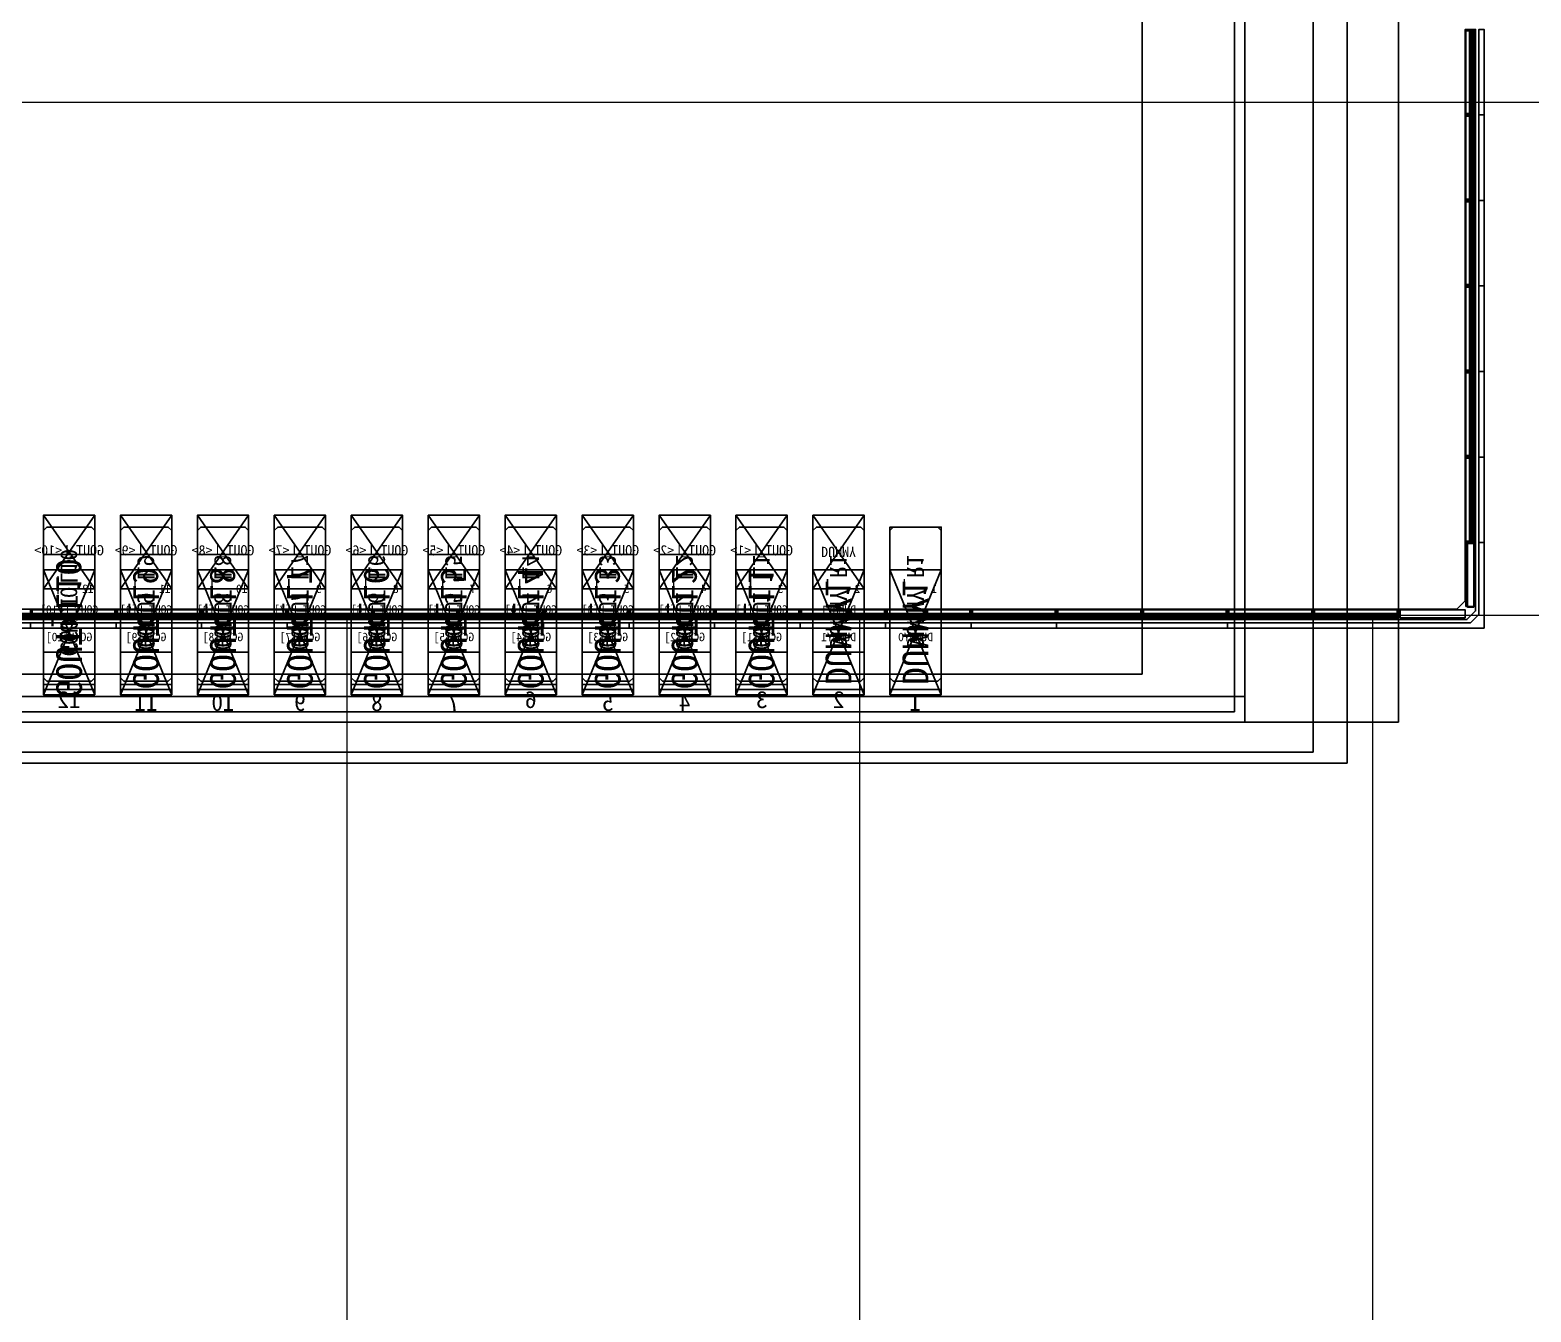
# Model space of a CAD drawing. Header units: millimetres. Extents: x 427 to 2444, y 137 to 817.
# Drawn here: x 1615.721 to 1616.599, y 288.063 to 288.813 of the extents above; entities that cross this region are included whole.
import ezdxf
from ezdxf.enums import TextEntityAlignment as Align

# ---------------------------------------------------------------- set-up
doc = ezdxf.new("R2010")
doc.units = ezdxf.units.MM
for name, color, linetype in [('L0', 211, 'Continuous'), ('L102', 91, 'Continuous'), ('L114', 213, 'Continuous'), ('L240', 60, 'Continuous'), ('L241', 200, 'Continuous'), ('L242', 51, 'Continuous'), ('L245', 53, 'Continuous'), ('L246', 93, 'Continuous'), ('L59', 140, 'Continuous'), ('L63', 4, 'Continuous'), ('L98', 150, 'Continuous'), ('TX Ag', 11, 'Continuous')]:
    doc.layers.add(name, color=color, linetype=linetype)
doc.styles.add('txt', font='simhei.ttf')

# ---------------------------------------------------------------- blocks, each defined once
blk = doc.blocks.new('HX8394_F_PAD')
at = {"layer": 'L0'}
blk.add_lwpolyline([(-13.86, -0.4025), (-13.86, 0.4025), (13.86, 0.4025), (13.86, -0.4025), (-13.86, -0.4025)], close=True, dxfattribs=at)
at = {"layer": 'L241'}
blk.add_lwpolyline([(-13.9, -0.435), (-13.9, 0.435), (13.9, 0.435), (13.9, -0.435), (-13.9, -0.435)], close=True, dxfattribs=at)
at = {"layer": 'L242'}
for points in [[(-13.6805, -0.3935), (-13.6825, -0.3915), (-13.6825, -0.3055), (-13.6805, -0.3035), (-13.6545, -0.3035), (-13.6525, -0.3055), (-13.6525, -0.3915), (-13.6545, -0.3935), (-13.6805, -0.3935)], [(-13.6355, -0.3935), (-13.6375, -0.3915), (-13.6375, -0.3055), (-13.6355, -0.3035), (-13.6095, -0.3035), (-13.6075, -0.3055), (-13.6075, -0.3915), (-13.6095, -0.3935), (-13.6355, -0.3935)], [(-13.5905, -0.3935), (-13.5925, -0.3915), (-13.5925, -0.3055), (-13.5905, -0.3035), (-13.5645, -0.3035), (-13.5625, -0.3055), (-13.5625, -0.3915), (-13.5645, -0.3935), (-13.5905, -0.3935)], [(-13.5455, -0.3935), (-13.5475, -0.3915), (-13.5475, -0.3055), (-13.5455, -0.3035), (-13.5195, -0.3035), (-13.5175, -0.3055), (-13.5175, -0.3915), (-13.5195, -0.3935), (-13.5455, -0.3935)], [(-13.5005, -0.3935), (-13.5025, -0.3915), (-13.5025, -0.3055), (-13.5005, -0.3035), (-13.4745, -0.3035), (-13.4725, -0.3055), (-13.4725, -0.3915), (-13.4745, -0.3935), (-13.5005, -0.3935)], [(-13.4555, -0.3935), (-13.4575, -0.3915), (-13.4575, -0.3055), (-13.4555, -0.3035), (-13.4295, -0.3035), (-13.4275, -0.3055), (-13.4275, -0.3915), (-13.4295, -0.3935), (-13.4555, -0.3935)], [(-13.4105, -0.3935), (-13.4125, -0.3915), (-13.4125, -0.3055), (-13.4105, -0.3035), (-13.3845, -0.3035), (-13.3825, -0.3055), (-13.3825, -0.3915), (-13.3845, -0.3935), (-13.4105, -0.3935)], [(-13.3655, -0.3935), (-13.3675, -0.3915), (-13.3675, -0.3055), (-13.3655, -0.3035), (-13.3395, -0.3035), (-13.3375, -0.3055), (-13.3375, -0.3915), (-13.3395, -0.3935), (-13.3655, -0.3935)], [(-13.3205, -0.3935), (-13.3225, -0.3915), (-13.3225, -0.3055), (-13.3205, -0.3035), (-13.2945, -0.3035), (-13.2925, -0.3055), (-13.2925, -0.3915), (-13.2945, -0.3935), (-13.3205, -0.3935)], [(-13.2755, -0.3935), (-13.2775, -0.3915), (-13.2775, -0.3055), (-13.2755, -0.3035), (-13.2495, -0.3035), (-13.2475, -0.3055), (-13.2475, -0.3915), (-13.2495, -0.3935), (-13.2755, -0.3935)], [(-13.2305, -0.3935), (-13.2325, -0.3915), (-13.2325, -0.3055), (-13.2305, -0.3035), (-13.2045, -0.3035), (-13.2025, -0.3055), (-13.2025, -0.3915), (-13.2045, -0.3935), (-13.2305, -0.3935)], [(-13.1855, -0.3935), (-13.1875, -0.3915), (-13.1875, -0.3055), (-13.1855, -0.3035), (-13.1595, -0.3035), (-13.1575, -0.3055), (-13.1575, -0.3915), (-13.1595, -0.3935), (-13.1855, -0.3935)]]:
    blk.add_lwpolyline(points, close=True, dxfattribs=at)
at = {"layer": 'L240', "style": 'txt'}
for s, p in [('DUMMY_R1', (-13.6675, -0.346834)), ('DUMMY_R1', (-13.6225, -0.346834)), ('CGOUT_L1', (-13.5775, -0.346834)), ('CGOUT_L2', (-13.5325, -0.346834)), ('CGOUT_L3', (-13.4875, -0.346834)), ('CGOUT_L4', (-13.4425, -0.346834)), ('CGOUT_L5', (-13.3975, -0.346834)), ('CGOUT_L6', (-13.3525, -0.346834)), ('CGOUT_L7', (-13.3075, -0.346834)), ('CGOUT_L8', (-13.2625, -0.346834)), ('CGOUT_L9', (-13.2175, -0.346834)), ('CGOUT_L10', (-13.1725, -0.346834))]:
    blk.add_text(s, height=0.01, rotation=90, dxfattribs=at).set_placement(p, align=Align.MIDDLE_CENTER)
blk = doc.blocks.new('NTBUMP_73X30')
at = {"color": 5, "linetype": 'Continuous'}
blk.add_lwpolyline([(-0.015, 0.04), (0.015, -0.033), (0.015, 0.04), (-0.015, -0.033)], dxfattribs=at)
at = {"layer": 'L242', "color": 5}
blk.add_lwpolyline([(-0.015, -0.033), (-0.015, 0.04), (0.015, 0.04), (0.015, -0.033), (-0.015, -0.033)], close=True, dxfattribs=at)
blk = doc.blocks.new('ILI9881C_AA_NTBUMP_PM_875UM')
at = {"layer": 'L241'}
blk.add_lwpolyline([(-13.92, -0.4375), (-13.92, 0.4375), (13.92, 0.4375), (13.92, -0.4375), (-13.92, -0.4375)], close=True, dxfattribs=at)
for p in [(-13.6675, -0.3645), (-13.6225, -0.3645), (-13.5775, -0.3645), (-13.5325, -0.3645), (-13.4875, -0.3645), (-13.4425, -0.3645), (-13.3975, -0.3645), (-13.3525, -0.3645), (-13.3075, -0.3645), (-13.2625, -0.3645), (-13.2175, -0.3645), (-13.1725, -0.3645)]:
    blk.add_blockref('NTBUMP_73X30', p)
at = {"layer": 'L246', "style": 'txt'}
for s, p in [('GOUT_L1', (-13.5775, -0.3585)), ('GOUT_L2', (-13.5325, -0.3585)), ('GOUT_L3', (-13.4875, -0.3585)), ('GOUT_L4', (-13.4425, -0.3585)), ('GOUT_L5', (-13.3975, -0.3585)), ('GOUT_L6', (-13.3525, -0.3585)), ('GOUT_L7', (-13.3075, -0.3585)), ('GOUT_L8', (-13.2625, -0.3585)), ('GOUT_L9', (-13.2175, -0.3585)), ('GOUT_L10', (-13.1725, -0.3585)), ('DUMMY1', (-13.6675, -0.361)), ('DUMMY1', (-13.6225, -0.361))]:
    blk.add_text(s, height=0.015, rotation=90, dxfattribs=at).set_placement(p, align=Align.MIDDLE_CENTER)
for s, p in [('1', (-13.6675, -0.401945)), ('2', (-13.6225, -0.400279)), ('3', (-13.5775, -0.400279)), ('4', (-13.5325, -0.401945)), ('5', (-13.4875, -0.401945)), ('6', (-13.4425, -0.400279)), ('7', (-13.3975, -0.401945)), ('8', (-13.3525, -0.401945)), ('9', (-13.3075, -0.401945)), ('10', (-13.2625, -0.401945)), ('11', (-13.2175, -0.401945)), ('12', (-13.1725, -0.400279))]:
    blk.add_text(s, height=0.01, dxfattribs=at).set_placement(p, align=Align.MIDDLE_CENTER)
blk = doc.blocks.new('INPUT_BUMP')
at = {"layer": 'L102'}
for points in [[(0.014, 0.04), (0.014, 0.041), (0.015, 0.041), (0.015, 0.04), (0.014, 0.04)], [(0.014, 0.039), (0.014, 0.04), (0.015, 0.04), (0.015, 0.039), (0.014, 0.039)], [(0.015, 0.04), (0.015, 0.041), (0.016, 0.041), (0.016, 0.04), (0.015, 0.04)], [(0.015, 0.039), (0.015, 0.04), (0.016, 0.04), (0.016, 0.039), (0.015, 0.039)]]:
    blk.add_lwpolyline(points, close=True, dxfattribs=at)
at = {"layer": 'L242'}
blk.add_lwpolyline([(0, 0.01), (0, 0.08), (0.03, 0.08), (0.03, 0.01), (0, 0.01)], close=True, dxfattribs=at)
blk = doc.blocks.new('JD9365Z_PAD_20170829_Y880')
at = {"layer": 'L241'}
blk.add_lwpolyline([(-13.95, -0.41), (-13.95, 0.41), (13.95, 0.41), (13.95, -0.41), (-13.95, -0.41)], close=True, dxfattribs=at)
at = {"row_count": 1, "column_count": 27, "row_spacing": 0.08, "column_spacing": 0.045}
blk.add_blockref('INPUT_BUMP', (-13.6825, -0.401), dxfattribs=at)
at = {"layer": 'L240', "style": 'txt'}
for s, p in [('DUMMY0', (-13.6675, -0.360167)), ('DUMMY1', (-13.6225, -0.360167)), ('GCKL[1]', (-13.5775, -0.360167)), ('GCKL[2]', (-13.5325, -0.360167)), ('GCKL[3]', (-13.4875, -0.360167)), ('GCKL[4]', (-13.4425, -0.360167)), ('GCKL[5]', (-13.3975, -0.360167)), ('GCKL[6]', (-13.3525, -0.360167)), ('GCKL[7]', (-13.3075, -0.360167)), ('GCKL[8]', (-13.2625, -0.360167)), ('GCKL[9]', (-13.2175, -0.360167)), ('GCKL[10]', (-13.1725, -0.360167))]:
    blk.add_text(s, height=0.005, dxfattribs=at).set_placement(p, align=Align.MIDDLE_CENTER)
blk = doc.blocks.new('NV3052C3P_BUMP_ORI_20190911')
at = {"layer": 'L241'}
blk.add_lwpolyline([(-13.8, -0.398), (-13.8, 0.398), (13.8, 0.398), (13.8, -0.398), (-13.8, -0.398)], close=True, dxfattribs=at)
at = {"layer": 'L242'}
for points in [[(-13.6375, -0.385), (-13.6375, -0.337), (-13.6075, -0.337), (-13.6075, -0.385), (-13.6375, -0.385)], [(-13.5925, -0.385), (-13.5925, -0.337), (-13.5625, -0.337), (-13.5625, -0.385), (-13.5925, -0.385)], [(-13.5475, -0.385), (-13.5475, -0.337), (-13.5175, -0.337), (-13.5175, -0.385), (-13.5475, -0.385)], [(-13.5025, -0.385), (-13.5025, -0.337), (-13.4725, -0.337), (-13.4725, -0.385), (-13.5025, -0.385)], [(-13.4575, -0.385), (-13.4575, -0.337), (-13.4275, -0.337), (-13.4275, -0.385), (-13.4575, -0.385)], [(-13.4125, -0.385), (-13.4125, -0.337), (-13.3825, -0.337), (-13.3825, -0.385), (-13.4125, -0.385)], [(-13.3675, -0.385), (-13.3675, -0.337), (-13.3375, -0.337), (-13.3375, -0.385), (-13.3675, -0.385)], [(-13.3225, -0.385), (-13.3225, -0.337), (-13.2925, -0.337), (-13.2925, -0.385), (-13.3225, -0.385)], [(-13.2775, -0.385), (-13.2775, -0.337), (-13.2475, -0.337), (-13.2475, -0.385), (-13.2775, -0.385)], [(-13.2325, -0.385), (-13.2325, -0.337), (-13.2025, -0.337), (-13.2025, -0.385), (-13.2325, -0.385)], [(-13.1875, -0.385), (-13.1875, -0.337), (-13.1575, -0.337), (-13.1575, -0.385), (-13.1875, -0.385)]]:
    blk.add_lwpolyline(points, close=True, dxfattribs=at)
at = {"layer": 'L245', "style": 'txt'}
for s, p in [('DUMMY1', (-13.622528, -0.360167)), ('GOUT_L[1]', (-13.577527, -0.360167)), ('GOUT_L[2]', (-13.532527, -0.360167)), ('GOUT_L[3]', (-13.487527, -0.360167)), ('GOUT_L[4]', (-13.442527, -0.360167)), ('GOUT_L[5]', (-13.397527, -0.360167)), ('GOUT_L[6]', (-13.352527, -0.360167)), ('GOUT_L[7]', (-13.307527, -0.360167)), ('GOUT_L[8]', (-13.262527, -0.360167)), ('GOUT_L[9]', (-13.217527, -0.360167)), ('GOUT_L[10]', (-13.172527, -0.360167))]:
    blk.add_text(s, height=0.005, dxfattribs=at).set_placement(p, align=Align.MIDDLE_CENTER)
blk = doc.blocks.new('BUMP_30_76')
at = {"layer": 'L242'}
blk.add_lwpolyline([(-0.015, -0.0195), (-0.015, 0.0565), (0.015, 0.0565), (0.015, -0.0195), (-0.015, -0.0195)], close=True, dxfattribs=at)
blk = doc.blocks.new('FL11283_A_OTHER')
at = {"layer": 'L241'}
blk.add_lwpolyline([(-13.86, -0.41), (-13.86, 0.41), (13.86, 0.41), (13.86, 0.404), (-13.854, 0.404), (-13.854, -0.404), (13.854, -0.404), (13.854, 0.404), (13.86, 0.404), (13.86, -0.41), (-13.86, -0.41)], close=True, dxfattribs=at)
at = {"layer": 'L59'}
for points in [[(-13.86, -0.41), (-13.86, 0.41), (13.86, 0.41), (13.86, -0.41), (-13.86, -0.41)], [(-13.86, -0.41), (-13.86, 0), (0, 0), (0, -0.41), (-13.86, -0.41)]]:
    blk.add_lwpolyline(points, close=True, dxfattribs=at)
for p in [(-13.5775, -0.3685), (-13.5325, -0.3685), (-13.4875, -0.3685), (-13.4425, -0.3685), (-13.3975, -0.3685), (-13.3525, -0.3685), (-13.3075, -0.3685), (-13.2625, -0.3685), (-13.2175, -0.3685), (-13.1725, -0.3685)]:
    blk.add_blockref('BUMP_30_76', p)
at = {"layer": 'L102', "style": 'txt'}
for s, p in [('GOUT1_L', (-13.5775, -0.344334)), ('GOUT2_L', (-13.5325, -0.344334)), ('GOUT3_L', (-13.4875, -0.344334)), ('GOUT4_L', (-13.4425, -0.344334)), ('GOUT5_L', (-13.3975, -0.344334)), ('GOUT6_L', (-13.3525, -0.344334)), ('GOUT7_L', (-13.3075, -0.344334)), ('GOUT8_L', (-13.2625, -0.344334)), ('GOUT9_L', (-13.2175, -0.344334)), ('GOUT10_L', (-13.1725, -0.344334))]:
    blk.add_text(s, height=0.01, rotation=90, dxfattribs=at).set_placement(p, align=Align.MIDDLE_CENTER)
blk = doc.blocks.new('GC9702_ANALOG_PAD_BUMP')
at = {"color": 5, "linetype": 'Continuous'}
blk.add_lwpolyline([(-0.015, 0.0215), (0.015, -0.0215), (0.015, 0.0215), (-0.015, -0.0215)], dxfattribs=at)
at = {"layer": 'L242', "color": 5}
blk.add_lwpolyline([(-0.015, -0.0215), (-0.015, 0.0215), (0.015, 0.0215), (0.015, -0.0215), (-0.015, -0.0215)], close=True, dxfattribs=at)
blk = doc.blocks.new('GC9702_BUMP_NOCOMPENSATION')
at = {"layer": 'L114', "const_width": 0.004}
for points in [[(-13.993, -0.085), (-13.993, -0.035)], [(-13.993, -0.085), (-13.993, -0.035)], [(-13.993, -0.085), (-13.993, -0.035)], [(-13.993, -0.085), (-13.993, -0.035)], [(-13.993, -0.135), (-13.993, -0.085)], [(-13.993, -0.135), (-13.993, -0.085)], [(-13.993, -0.135), (-13.993, -0.085)], [(-13.993, -0.135), (-13.993, -0.085)], [(-13.993, -0.185), (-13.993, -0.135)], [(-13.993, -0.185), (-13.993, -0.135)], [(-13.993, -0.185), (-13.993, -0.135)], [(-13.993, -0.185), (-13.993, -0.135)], [(-13.993, -0.235), (-13.993, -0.185)], [(-13.993, -0.235), (-13.993, -0.185)], [(-13.993, -0.235), (-13.993, -0.185)], [(-13.993, -0.235), (-13.993, -0.185)], [(-13.993, -0.285), (-13.993, -0.235)], [(-13.993, -0.285), (-13.993, -0.235)], [(-13.993, -0.285), (-13.993, -0.235)], [(-13.993, -0.285), (-13.993, -0.235)], [(-13.993, -0.335), (-13.993, -0.285)], [(-13.993, -0.335), (-13.993, -0.285)], [(-13.993, -0.335), (-13.993, -0.285)], [(-13.993, -0.335), (-13.993, -0.285)], [(-13.95, -0.378), (-13.9, -0.378)], [(-13.95, -0.378), (-13.9, -0.378)], [(-13.95, -0.378), (-13.9, -0.378)], [(-13.95, -0.378), (-13.9, -0.378)], [(-13.9, -0.378), (-13.85, -0.378)], [(-13.9, -0.378), (-13.85, -0.378)], [(-13.9, -0.378), (-13.85, -0.378)], [(-13.9, -0.378), (-13.85, -0.378)], [(-13.85, -0.378), (-13.8, -0.378)], [(-13.85, -0.378), (-13.8, -0.378)], [(-13.85, -0.378), (-13.8, -0.378)], [(-13.85, -0.378), (-13.8, -0.378)], [(-13.8, -0.378), (-13.75, -0.378)], [(-13.8, -0.378), (-13.75, -0.378)], [(-13.8, -0.378), (-13.75, -0.378)], [(-13.8, -0.378), (-13.75, -0.378)], [(-13.75, -0.378), (-13.7, -0.378)], [(-13.75, -0.378), (-13.7, -0.378)], [(-13.75, -0.378), (-13.7, -0.378)], [(-13.75, -0.378), (-13.7, -0.378)], [(-13.7, -0.378), (-13.65, -0.378)], [(-13.7, -0.378), (-13.65, -0.378)], [(-13.7, -0.378), (-13.65, -0.378)], [(-13.7, -0.378), (-13.65, -0.378)], [(-13.65, -0.378), (-13.6, -0.378)], [(-13.65, -0.378), (-13.6, -0.378)], [(-13.65, -0.378), (-13.6, -0.378)], [(-13.65, -0.378), (-13.6, -0.378)], [(-13.6, -0.378), (-13.55, -0.378)], [(-13.6, -0.378), (-13.55, -0.378)], [(-13.6, -0.378), (-13.55, -0.378)], [(-13.6, -0.378), (-13.55, -0.378)], [(-13.55, -0.378), (-13.5, -0.378)], [(-13.55, -0.378), (-13.5, -0.378)], [(-13.55, -0.378), (-13.5, -0.378)], [(-13.55, -0.378), (-13.5, -0.378)], [(-13.5, -0.378), (-13.45, -0.378)], [(-13.5, -0.378), (-13.45, -0.378)], [(-13.5, -0.378), (-13.45, -0.378)], [(-13.5, -0.378), (-13.45, -0.378)], [(-13.45, -0.378), (-13.4, -0.378)], [(-13.45, -0.378), (-13.4, -0.378)], [(-13.45, -0.378), (-13.4, -0.378)], [(-13.45, -0.378), (-13.4, -0.378)], [(-13.4, -0.378), (-13.35, -0.378)], [(-13.4, -0.378), (-13.35, -0.378)], [(-13.4, -0.378), (-13.35, -0.378)], [(-13.4, -0.378), (-13.35, -0.378)], [(-13.35, -0.378), (-13.3, -0.378)], [(-13.35, -0.378), (-13.3, -0.378)], [(-13.35, -0.378), (-13.3, -0.378)], [(-13.35, -0.378), (-13.3, -0.378)], [(-13.3, -0.378), (-13.25, -0.378)], [(-13.3, -0.378), (-13.25, -0.378)], [(-13.3, -0.378), (-13.25, -0.378)], [(-13.3, -0.378), (-13.25, -0.378)], [(-13.25, -0.378), (-13.2, -0.378)], [(-13.25, -0.378), (-13.2, -0.378)], [(-13.25, -0.378), (-13.2, -0.378)], [(-13.25, -0.378), (-13.2, -0.378)], [(-13.2, -0.378), (-13.15, -0.378)], [(-13.2, -0.378), (-13.15, -0.378)], [(-13.2, -0.378), (-13.15, -0.378)], [(-13.2, -0.378), (-13.15, -0.378)], [(-13.15, -0.378), (-13.1, -0.378)], [(-13.15, -0.378), (-13.1, -0.378)], [(-13.15, -0.378), (-13.1, -0.378)], [(-13.15, -0.378), (-13.1, -0.378)]]:
    blk.add_lwpolyline(points, dxfattribs=at)
at = {"layer": 'L114'}
for points in [[(-13.995, -0.085), (-13.995, -0.035), (-13.989, -0.035), (-13.989, -0.085), (-13.995, -0.085)], [(-13.995, -0.085), (-13.995, -0.035), (-13.989, -0.035), (-13.989, -0.085), (-13.995, -0.085)], [(-13.994, -0.08418), (-13.994, -0.03574), (-13.98943, -0.03574), (-13.98943, -0.08418), (-13.994, -0.08418)], [(-13.994, -0.08418), (-13.994, -0.03574), (-13.98943, -0.03574), (-13.98943, -0.08418), (-13.994, -0.08418)], [(-13.995, -0.135), (-13.995, -0.085), (-13.989, -0.085), (-13.989, -0.135), (-13.995, -0.135)], [(-13.995, -0.135), (-13.995, -0.085), (-13.989, -0.085), (-13.989, -0.135), (-13.995, -0.135)], [(-13.994, -0.13418), (-13.994, -0.08574), (-13.98943, -0.08574), (-13.98943, -0.13418), (-13.994, -0.13418)], [(-13.994, -0.13418), (-13.994, -0.08574), (-13.98943, -0.08574), (-13.98943, -0.13418), (-13.994, -0.13418)], [(-13.995, -0.185), (-13.995, -0.135), (-13.989, -0.135), (-13.989, -0.185), (-13.995, -0.185)], [(-13.995, -0.185), (-13.995, -0.135), (-13.989, -0.135), (-13.989, -0.185), (-13.995, -0.185)], [(-13.994, -0.18418), (-13.994, -0.13574), (-13.98943, -0.13574), (-13.98943, -0.18418), (-13.994, -0.18418)], [(-13.994, -0.18418), (-13.994, -0.13574), (-13.98943, -0.13574), (-13.98943, -0.18418), (-13.994, -0.18418)], [(-13.995, -0.235), (-13.995, -0.185), (-13.989, -0.185), (-13.989, -0.235), (-13.995, -0.235)], [(-13.995, -0.235), (-13.995, -0.185), (-13.989, -0.185), (-13.989, -0.235), (-13.995, -0.235)], [(-13.994, -0.23418), (-13.994, -0.18574), (-13.98943, -0.18574), (-13.98943, -0.23418), (-13.994, -0.23418)], [(-13.994, -0.23418), (-13.994, -0.18574), (-13.98943, -0.18574), (-13.98943, -0.23418), (-13.994, -0.23418)], [(-13.995, -0.285), (-13.995, -0.235), (-13.989, -0.235), (-13.989, -0.285), (-13.995, -0.285)], [(-13.995, -0.285), (-13.995, -0.235), (-13.989, -0.235), (-13.989, -0.285), (-13.995, -0.285)], [(-13.994, -0.28418), (-13.994, -0.23574), (-13.98943, -0.23574), (-13.98943, -0.28418), (-13.994, -0.28418)], [(-13.994, -0.28418), (-13.994, -0.23574), (-13.98943, -0.23574), (-13.98943, -0.28418), (-13.994, -0.28418)], [(-13.995, -0.335), (-13.995, -0.285), (-13.989, -0.285), (-13.989, -0.335), (-13.995, -0.335)], [(-13.995, -0.335), (-13.995, -0.285), (-13.989, -0.285), (-13.989, -0.335), (-13.995, -0.335)], [(-13.994, -0.33418), (-13.994, -0.28574), (-13.98943, -0.28574), (-13.98943, -0.33418), (-13.994, -0.33418)], [(-13.994, -0.33418), (-13.994, -0.28574), (-13.98943, -0.28574), (-13.98943, -0.33418), (-13.994, -0.33418)], [(-13.95, -0.374), (-13.984, -0.374), (-13.989, -0.369), (-13.989, -0.335), (-13.995, -0.335), (-13.995, -0.375), (-13.99, -0.38), (-13.95, -0.38), (-13.95, -0.374)], [(-13.95, -0.374), (-13.984, -0.374), (-13.989, -0.369), (-13.989, -0.335), (-13.995, -0.335), (-13.995, -0.375), (-13.99, -0.38), (-13.95, -0.38), (-13.95, -0.374)], [(-13.994, -0.37238), (-13.994, -0.33512), (-13.98943, -0.33512), (-13.98943, -0.37238), (-13.994, -0.37238)], [(-13.994, -0.37238), (-13.994, -0.33512), (-13.98943, -0.33512), (-13.98943, -0.37238), (-13.994, -0.37238)], [(-13.994, -0.37281), (-13.994, -0.33555), (-13.99038, -0.33555), (-13.99038, -0.37281), (-13.994, -0.37281)], [(-13.994, -0.37281), (-13.994, -0.33555), (-13.99038, -0.33555), (-13.99038, -0.37281), (-13.994, -0.37281)], [(-13.989, -0.379), (-13.989, -0.37443), (-13.95088, -0.37443), (-13.95088, -0.379), (-13.989, -0.379)], [(-13.989, -0.379), (-13.989, -0.37443), (-13.95088, -0.37443), (-13.95088, -0.379), (-13.989, -0.379)], [(-13.95, -0.38), (-13.95, -0.374), (-13.9, -0.374), (-13.9, -0.38), (-13.95, -0.38)], [(-13.95, -0.38), (-13.95, -0.374), (-13.9, -0.374), (-13.9, -0.38), (-13.95, -0.38)], [(-13.94926, -0.379), (-13.94926, -0.37443), (-13.90082, -0.37443), (-13.90082, -0.379), (-13.94926, -0.379)], [(-13.94926, -0.379), (-13.94926, -0.37443), (-13.90082, -0.37443), (-13.90082, -0.379), (-13.94926, -0.379)], [(-13.9, -0.38), (-13.9, -0.374), (-13.85, -0.374), (-13.85, -0.38), (-13.9, -0.38)], [(-13.9, -0.38), (-13.9, -0.374), (-13.85, -0.374), (-13.85, -0.38), (-13.9, -0.38)], [(-13.89926, -0.379), (-13.89926, -0.37443), (-13.85082, -0.37443), (-13.85082, -0.379), (-13.89926, -0.379)], [(-13.89926, -0.379), (-13.89926, -0.37443), (-13.85082, -0.37443), (-13.85082, -0.379), (-13.89926, -0.379)], [(-13.85, -0.38), (-13.85, -0.374), (-13.8, -0.374), (-13.8, -0.38), (-13.85, -0.38)], [(-13.85, -0.38), (-13.85, -0.374), (-13.8, -0.374), (-13.8, -0.38), (-13.85, -0.38)], [(-13.84926, -0.379), (-13.84926, -0.37443), (-13.80082, -0.37443), (-13.80082, -0.379), (-13.84926, -0.379)], [(-13.84926, -0.379), (-13.84926, -0.37443), (-13.80082, -0.37443), (-13.80082, -0.379), (-13.84926, -0.379)], [(-13.8, -0.38), (-13.8, -0.374), (-13.75, -0.374), (-13.75, -0.38), (-13.8, -0.38)], [(-13.8, -0.38), (-13.8, -0.374), (-13.75, -0.374), (-13.75, -0.38), (-13.8, -0.38)], [(-13.79926, -0.379), (-13.79926, -0.37443), (-13.75082, -0.37443), (-13.75082, -0.379), (-13.79926, -0.379)], [(-13.79926, -0.379), (-13.79926, -0.37443), (-13.75082, -0.37443), (-13.75082, -0.379), (-13.79926, -0.379)], [(-13.75, -0.38), (-13.75, -0.374), (-13.7, -0.374), (-13.7, -0.38), (-13.75, -0.38)], [(-13.75, -0.38), (-13.75, -0.374), (-13.7, -0.374), (-13.7, -0.38), (-13.75, -0.38)], [(-13.74926, -0.379), (-13.74926, -0.37443), (-13.70082, -0.37443), (-13.70082, -0.379), (-13.74926, -0.379)], [(-13.74926, -0.379), (-13.74926, -0.37443), (-13.70082, -0.37443), (-13.70082, -0.379), (-13.74926, -0.379)], [(-13.7, -0.38), (-13.7, -0.374), (-13.65, -0.374), (-13.65, -0.38), (-13.7, -0.38)], [(-13.7, -0.38), (-13.7, -0.374), (-13.65, -0.374), (-13.65, -0.38), (-13.7, -0.38)], [(-13.69926, -0.379), (-13.69926, -0.37443), (-13.65082, -0.37443), (-13.65082, -0.379), (-13.69926, -0.379)], [(-13.69926, -0.379), (-13.69926, -0.37443), (-13.65082, -0.37443), (-13.65082, -0.379), (-13.69926, -0.379)], [(-13.65, -0.38), (-13.65, -0.374), (-13.6, -0.374), (-13.6, -0.38), (-13.65, -0.38)], [(-13.65, -0.38), (-13.65, -0.374), (-13.6, -0.374), (-13.6, -0.38), (-13.65, -0.38)], [(-13.64926, -0.379), (-13.64926, -0.37443), (-13.60082, -0.37443), (-13.60082, -0.379), (-13.64926, -0.379)], [(-13.64926, -0.379), (-13.64926, -0.37443), (-13.60082, -0.37443), (-13.60082, -0.379), (-13.64926, -0.379)], [(-13.6, -0.38), (-13.6, -0.374), (-13.55, -0.374), (-13.55, -0.38), (-13.6, -0.38)], [(-13.6, -0.38), (-13.6, -0.374), (-13.55, -0.374), (-13.55, -0.38), (-13.6, -0.38)], [(-13.59926, -0.379), (-13.59926, -0.37443), (-13.55082, -0.37443), (-13.55082, -0.379), (-13.59926, -0.379)], [(-13.59926, -0.379), (-13.59926, -0.37443), (-13.55082, -0.37443), (-13.55082, -0.379), (-13.59926, -0.379)], [(-13.55, -0.38), (-13.55, -0.374), (-13.5, -0.374), (-13.5, -0.38), (-13.55, -0.38)], [(-13.55, -0.38), (-13.55, -0.374), (-13.5, -0.374), (-13.5, -0.38), (-13.55, -0.38)], [(-13.54926, -0.379), (-13.54926, -0.37443), (-13.50082, -0.37443), (-13.50082, -0.379), (-13.54926, -0.379)], [(-13.54926, -0.379), (-13.54926, -0.37443), (-13.50082, -0.37443), (-13.50082, -0.379), (-13.54926, -0.379)], [(-13.5, -0.38), (-13.5, -0.374), (-13.45, -0.374), (-13.45, -0.38), (-13.5, -0.38)], [(-13.5, -0.38), (-13.5, -0.374), (-13.45, -0.374), (-13.45, -0.38), (-13.5, -0.38)], [(-13.49926, -0.379), (-13.49926, -0.37443), (-13.45082, -0.37443), (-13.45082, -0.379), (-13.49926, -0.379)], [(-13.49926, -0.379), (-13.49926, -0.37443), (-13.45082, -0.37443), (-13.45082, -0.379), (-13.49926, -0.379)], [(-13.45, -0.38), (-13.45, -0.374), (-13.4, -0.374), (-13.4, -0.38), (-13.45, -0.38)], [(-13.45, -0.38), (-13.45, -0.374), (-13.4, -0.374), (-13.4, -0.38), (-13.45, -0.38)], [(-13.44926, -0.379), (-13.44926, -0.37443), (-13.40082, -0.37443), (-13.40082, -0.379), (-13.44926, -0.379)], [(-13.44926, -0.379), (-13.44926, -0.37443), (-13.40082, -0.37443), (-13.40082, -0.379), (-13.44926, -0.379)], [(-13.4, -0.38), (-13.4, -0.374), (-13.35, -0.374), (-13.35, -0.38), (-13.4, -0.38)], [(-13.4, -0.38), (-13.4, -0.374), (-13.35, -0.374), (-13.35, -0.38), (-13.4, -0.38)], [(-13.39926, -0.379), (-13.39926, -0.37443), (-13.35082, -0.37443), (-13.35082, -0.379), (-13.39926, -0.379)], [(-13.39926, -0.379), (-13.39926, -0.37443), (-13.35082, -0.37443), (-13.35082, -0.379), (-13.39926, -0.379)], [(-13.35, -0.38), (-13.35, -0.374), (-13.3, -0.374), (-13.3, -0.38), (-13.35, -0.38)], [(-13.35, -0.38), (-13.35, -0.374), (-13.3, -0.374), (-13.3, -0.38), (-13.35, -0.38)], [(-13.34926, -0.379), (-13.34926, -0.37443), (-13.30082, -0.37443), (-13.30082, -0.379), (-13.34926, -0.379)], [(-13.34926, -0.379), (-13.34926, -0.37443), (-13.30082, -0.37443), (-13.30082, -0.379), (-13.34926, -0.379)], [(-13.3, -0.38), (-13.3, -0.374), (-13.25, -0.374), (-13.25, -0.38), (-13.3, -0.38)], [(-13.3, -0.38), (-13.3, -0.374), (-13.25, -0.374), (-13.25, -0.38), (-13.3, -0.38)], [(-13.29926, -0.379), (-13.29926, -0.37443), (-13.25082, -0.37443), (-13.25082, -0.379), (-13.29926, -0.379)], [(-13.29926, -0.379), (-13.29926, -0.37443), (-13.25082, -0.37443), (-13.25082, -0.379), (-13.29926, -0.379)], [(-13.25, -0.38), (-13.25, -0.374), (-13.2, -0.374), (-13.2, -0.38), (-13.25, -0.38)], [(-13.25, -0.38), (-13.25, -0.374), (-13.2, -0.374), (-13.2, -0.38), (-13.25, -0.38)], [(-13.24926, -0.379), (-13.24926, -0.37443), (-13.20082, -0.37443), (-13.20082, -0.379), (-13.24926, -0.379)], [(-13.24926, -0.379), (-13.24926, -0.37443), (-13.20082, -0.37443), (-13.20082, -0.379), (-13.24926, -0.379)], [(-13.2, -0.38), (-13.2, -0.374), (-13.15, -0.374), (-13.15, -0.38), (-13.2, -0.38)], [(-13.2, -0.38), (-13.2, -0.374), (-13.15, -0.374), (-13.15, -0.38), (-13.2, -0.38)], [(-13.19926, -0.379), (-13.19926, -0.37443), (-13.15082, -0.37443), (-13.15082, -0.379), (-13.19926, -0.379)], [(-13.19926, -0.379), (-13.19926, -0.37443), (-13.15082, -0.37443), (-13.15082, -0.379), (-13.19926, -0.379)], [(-13.15, -0.38), (-13.15, -0.374), (-13.1, -0.374), (-13.1, -0.38), (-13.15, -0.38)], [(-13.15, -0.38), (-13.15, -0.374), (-13.1, -0.374), (-13.1, -0.38), (-13.15, -0.38)]]:
    blk.add_lwpolyline(points, close=True, dxfattribs=at)
at = {"layer": 'L241'}
for points in [[(-14, -0.085), (-14, -0.035), (-13.997, -0.035), (-13.997, -0.085), (-14, -0.085)], [(-14, -0.085), (-14, -0.035), (-13.997, -0.035), (-13.997, -0.085), (-14, -0.085)], [(-14, -0.135), (-14, -0.085), (-13.997, -0.085), (-13.997, -0.135), (-14, -0.135)], [(-14, -0.135), (-14, -0.085), (-13.997, -0.085), (-13.997, -0.135), (-14, -0.135)], [(-14, -0.185), (-14, -0.135), (-13.997, -0.135), (-13.997, -0.185), (-14, -0.185)], [(-14, -0.185), (-14, -0.135), (-13.997, -0.135), (-13.997, -0.185), (-14, -0.185)], [(-14, -0.235), (-14, -0.185), (-13.997, -0.185), (-13.997, -0.235), (-14, -0.235)], [(-14, -0.235), (-14, -0.185), (-13.997, -0.185), (-13.997, -0.235), (-14, -0.235)], [(-14, -0.285), (-14, -0.235), (-13.997, -0.235), (-13.997, -0.285), (-14, -0.285)], [(-14, -0.285), (-14, -0.235), (-13.997, -0.235), (-13.997, -0.285), (-14, -0.285)], [(-14, -0.335), (-14, -0.285), (-13.997, -0.285), (-13.997, -0.335), (-14, -0.335)], [(-14, -0.335), (-14, -0.285), (-13.997, -0.285), (-13.997, -0.335), (-14, -0.335)], [(-13.95, -0.382), (-13.992, -0.382), (-13.997, -0.377), (-13.997, -0.335), (-14, -0.335), (-14, -0.385), (-13.95, -0.385), (-13.95, -0.382)], [(-13.95, -0.382), (-13.992, -0.382), (-13.997, -0.377), (-13.997, -0.335), (-14, -0.335), (-14, -0.385), (-13.95, -0.385), (-13.95, -0.382)], [(-13.95, -0.385), (-13.95, -0.382), (-13.9, -0.382), (-13.9, -0.385), (-13.95, -0.385)], [(-13.95, -0.385), (-13.95, -0.382), (-13.9, -0.382), (-13.9, -0.385), (-13.95, -0.385)], [(-13.9, -0.385), (-13.9, -0.382), (-13.85, -0.382), (-13.85, -0.385), (-13.9, -0.385)], [(-13.9, -0.385), (-13.9, -0.382), (-13.85, -0.382), (-13.85, -0.385), (-13.9, -0.385)], [(-13.85, -0.385), (-13.85, -0.382), (-13.8, -0.382), (-13.8, -0.385), (-13.85, -0.385)], [(-13.85, -0.385), (-13.85, -0.382), (-13.8, -0.382), (-13.8, -0.385), (-13.85, -0.385)], [(-13.8, -0.385), (-13.8, -0.382), (-13.75, -0.382), (-13.75, -0.385), (-13.8, -0.385)], [(-13.8, -0.385), (-13.8, -0.382), (-13.75, -0.382), (-13.75, -0.385), (-13.8, -0.385)], [(-13.75, -0.385), (-13.75, -0.382), (-13.7, -0.382), (-13.7, -0.385), (-13.75, -0.385)], [(-13.75, -0.385), (-13.75, -0.382), (-13.7, -0.382), (-13.7, -0.385), (-13.75, -0.385)], [(-13.7, -0.385), (-13.7, -0.382), (-13.65, -0.382), (-13.65, -0.385), (-13.7, -0.385)], [(-13.7, -0.385), (-13.7, -0.382), (-13.65, -0.382), (-13.65, -0.385), (-13.7, -0.385)], [(-13.65, -0.385), (-13.65, -0.382), (-13.6, -0.382), (-13.6, -0.385), (-13.65, -0.385)], [(-13.65, -0.385), (-13.65, -0.382), (-13.6, -0.382), (-13.6, -0.385), (-13.65, -0.385)], [(-13.6, -0.385), (-13.6, -0.382), (-13.55, -0.382), (-13.55, -0.385), (-13.6, -0.385)], [(-13.6, -0.385), (-13.6, -0.382), (-13.55, -0.382), (-13.55, -0.385), (-13.6, -0.385)], [(-13.55, -0.385), (-13.55, -0.382), (-13.5, -0.382), (-13.5, -0.385), (-13.55, -0.385)], [(-13.55, -0.385), (-13.55, -0.382), (-13.5, -0.382), (-13.5, -0.385), (-13.55, -0.385)], [(-13.5, -0.385), (-13.5, -0.382), (-13.45, -0.382), (-13.45, -0.385), (-13.5, -0.385)], [(-13.5, -0.385), (-13.5, -0.382), (-13.45, -0.382), (-13.45, -0.385), (-13.5, -0.385)], [(-13.45, -0.385), (-13.45, -0.382), (-13.4, -0.382), (-13.4, -0.385), (-13.45, -0.385)], [(-13.45, -0.385), (-13.45, -0.382), (-13.4, -0.382), (-13.4, -0.385), (-13.45, -0.385)], [(-13.4, -0.385), (-13.4, -0.382), (-13.35, -0.382), (-13.35, -0.385), (-13.4, -0.385)], [(-13.4, -0.385), (-13.4, -0.382), (-13.35, -0.382), (-13.35, -0.385), (-13.4, -0.385)], [(-13.35, -0.385), (-13.35, -0.382), (-13.3, -0.382), (-13.3, -0.385), (-13.35, -0.385)], [(-13.35, -0.385), (-13.35, -0.382), (-13.3, -0.382), (-13.3, -0.385), (-13.35, -0.385)], [(-13.3, -0.385), (-13.3, -0.382), (-13.25, -0.382), (-13.25, -0.385), (-13.3, -0.385)], [(-13.3, -0.385), (-13.3, -0.382), (-13.25, -0.382), (-13.25, -0.385), (-13.3, -0.385)], [(-13.25, -0.385), (-13.25, -0.382), (-13.2, -0.382), (-13.2, -0.385), (-13.25, -0.385)], [(-13.25, -0.385), (-13.25, -0.382), (-13.2, -0.382), (-13.2, -0.385), (-13.25, -0.385)], [(-13.2, -0.385), (-13.2, -0.382), (-13.15, -0.382), (-13.15, -0.385), (-13.2, -0.385)], [(-13.2, -0.385), (-13.2, -0.382), (-13.15, -0.382), (-13.15, -0.385), (-13.2, -0.385)], [(-13.15, -0.385), (-13.15, -0.382), (-13.1, -0.382), (-13.1, -0.385), (-13.15, -0.385)], [(-13.15, -0.385), (-13.15, -0.382), (-13.1, -0.382), (-13.1, -0.385), (-13.15, -0.385)]]:
    blk.add_lwpolyline(points, close=True, dxfattribs=at)
at = {"row_count": 1, "column_count": 26, "row_spacing": 0.043, "column_spacing": 0.045}
blk.add_blockref('GC9702_ANALOG_PAD_BUMP', (-13.6225, -0.3405), dxfattribs=at)
at = {"layer": 'L114', "style": 'txt'}
for s, p in [('1', (-13.6785, -0.362)), ('2', (-13.6335, -0.362)), ('3', (-13.5885, -0.362)), ('4', (-13.5435, -0.362)), ('5', (-13.4985, -0.362)), ('6', (-13.4535, -0.362)), ('7', (-13.4085, -0.362)), ('8', (-13.3635, -0.362)), ('9', (-13.3185, -0.362)), ('10', (-13.2735, -0.362)), ('11', (-13.2285, -0.362)), ('12', (-13.1835, -0.362))]:
    blk.add_text(s, height=0.005, dxfattribs=at).set_placement(p, align=Align.MIDDLE_CENTER)
at = {"layer": 'L98', "style": 'txt'}
blk.add_text('DUMMY', height=0.006, rotation=180, dxfattribs=at).set_placement((-13.6225, -0.3405), align=Align.MIDDLE_CENTER)
for s, p in [('GOUT_L<1>', (-13.5775, -0.3395)), ('GOUT_L<2>', (-13.5325, -0.3395)), ('GOUT_L<3>', (-13.4875, -0.3395)), ('GOUT_L<4>', (-13.4425, -0.3395)), ('GOUT_L<5>', (-13.3975, -0.3395)), ('GOUT_L<6>', (-13.3525, -0.3395)), ('GOUT_L<7>', (-13.3075, -0.3395)), ('GOUT_L<8>', (-13.2625, -0.3395)), ('GOUT_L<9>', (-13.2175, -0.3395)), ('GOUT_L<10>', (-13.1725, -0.3395))]:
    blk.add_text(s, height=0.006, dxfattribs=at).set_placement(p, align=Align.MIDDLE_CENTER)
blk = doc.blocks.new('IC_GDS_ALL')
for name, p in [('HX8394_F_PAD', (0, 0.004)), ('ILI9881C_AA_NTBUMP_PM_875UM', (0, 0)), ('GC9702_BUMP_NOCOMPENSATION', (0, 0.0265)), ('JD9365Z_PAD_20170829_Y880', (0, -0.0035)), ('FL11283_A_OTHER', (0, -0.0035)), ('NV3052C3P_BUMP_ORI_20190911', (0, 0.0125))]:
    blk.add_blockref(name, p)
blk = doc.blocks.new('INPUT_PAD')
at = {"layer": 'L63'}
blk.add_lwpolyline([(0.01, -0.043), (0.01, 0.062), (0.04, 0.062), (0.04, -0.043), (0.01, -0.043)], close=True, dxfattribs=at)
blk = doc.blocks.new('INPUT_PAD_2TO')
at = {"layer": 'L63'}
blk.add_lwpolyline([(0.001, 0.002), (0.001, 0.1), (0.031, 0.1), (0.031, 0.002), (0.001, 0.002)], close=True, dxfattribs=at)
blk = doc.blocks.new('IC_PAD_ALL')
at = {"row_count": 1, "column_count": 26, "row_spacing": 0.109, "column_spacing": 0.045}
blk.add_blockref('INPUT_PAD', (26.12, 0), dxfattribs=at)
blk.add_blockref('INPUT_PAD_2TO', (27.299, -0.045))
blk = doc.blocks.new('IC_ALL')
at = {"yscale": -1, "rotation": 180}
blk.add_blockref('IC_GDS_ALL', (14, 0.4375), dxfattribs=at)
blk.add_blockref('IC_PAD_ALL', (0.3525, 0.083))
blk = doc.blocks.new('IC_FPC_OLB_ALL')
blk.add_blockref('IC_ALL', (1.188, 1.0245))

msp = doc.modelspace()

# ---------------------------------------------------------------- linework, layer by layer
at = {"lineweight": 0}
msp.add_lwpolyline([(1620.37419, 283.79002), (1615.68314, 286.62292, -0.28445), (1615.40613, 287.07044), (1615.40613, 288.57044, -0.414214), (1615.60613, 288.77044), (1620.10613, 288.77044, -0.414214)], format="xyb", dxfattribs=at)
at = {"layer": 'TX Ag', "lineweight": 0, "flags": 128}
for points in [[(1615.90613, 288.47044), (1615.90613, 287.97044), (1615.60613, 287.97044), (1615.60613, 287.67044), (1615.90613, 287.67044), (1615.90613, 287.27044), (1616.20613, 287.27044), (1616.20613, 288.47044), (1615.90554, 288.47044)], [(1616.50554, 288.47044), (1616.80613, 288.47044), (1616.80613, 287.27044), (1616.50613, 287.27044), (1616.50613, 288.47044)]]:
    msp.add_lwpolyline(points, dxfattribs=at)

# ---------------------------------------------------------------- block references
msp.add_blockref('IC_FPC_OLB_ALL', (1587.3832, 287.35944))

doc.saveas('drawing.dxf')
